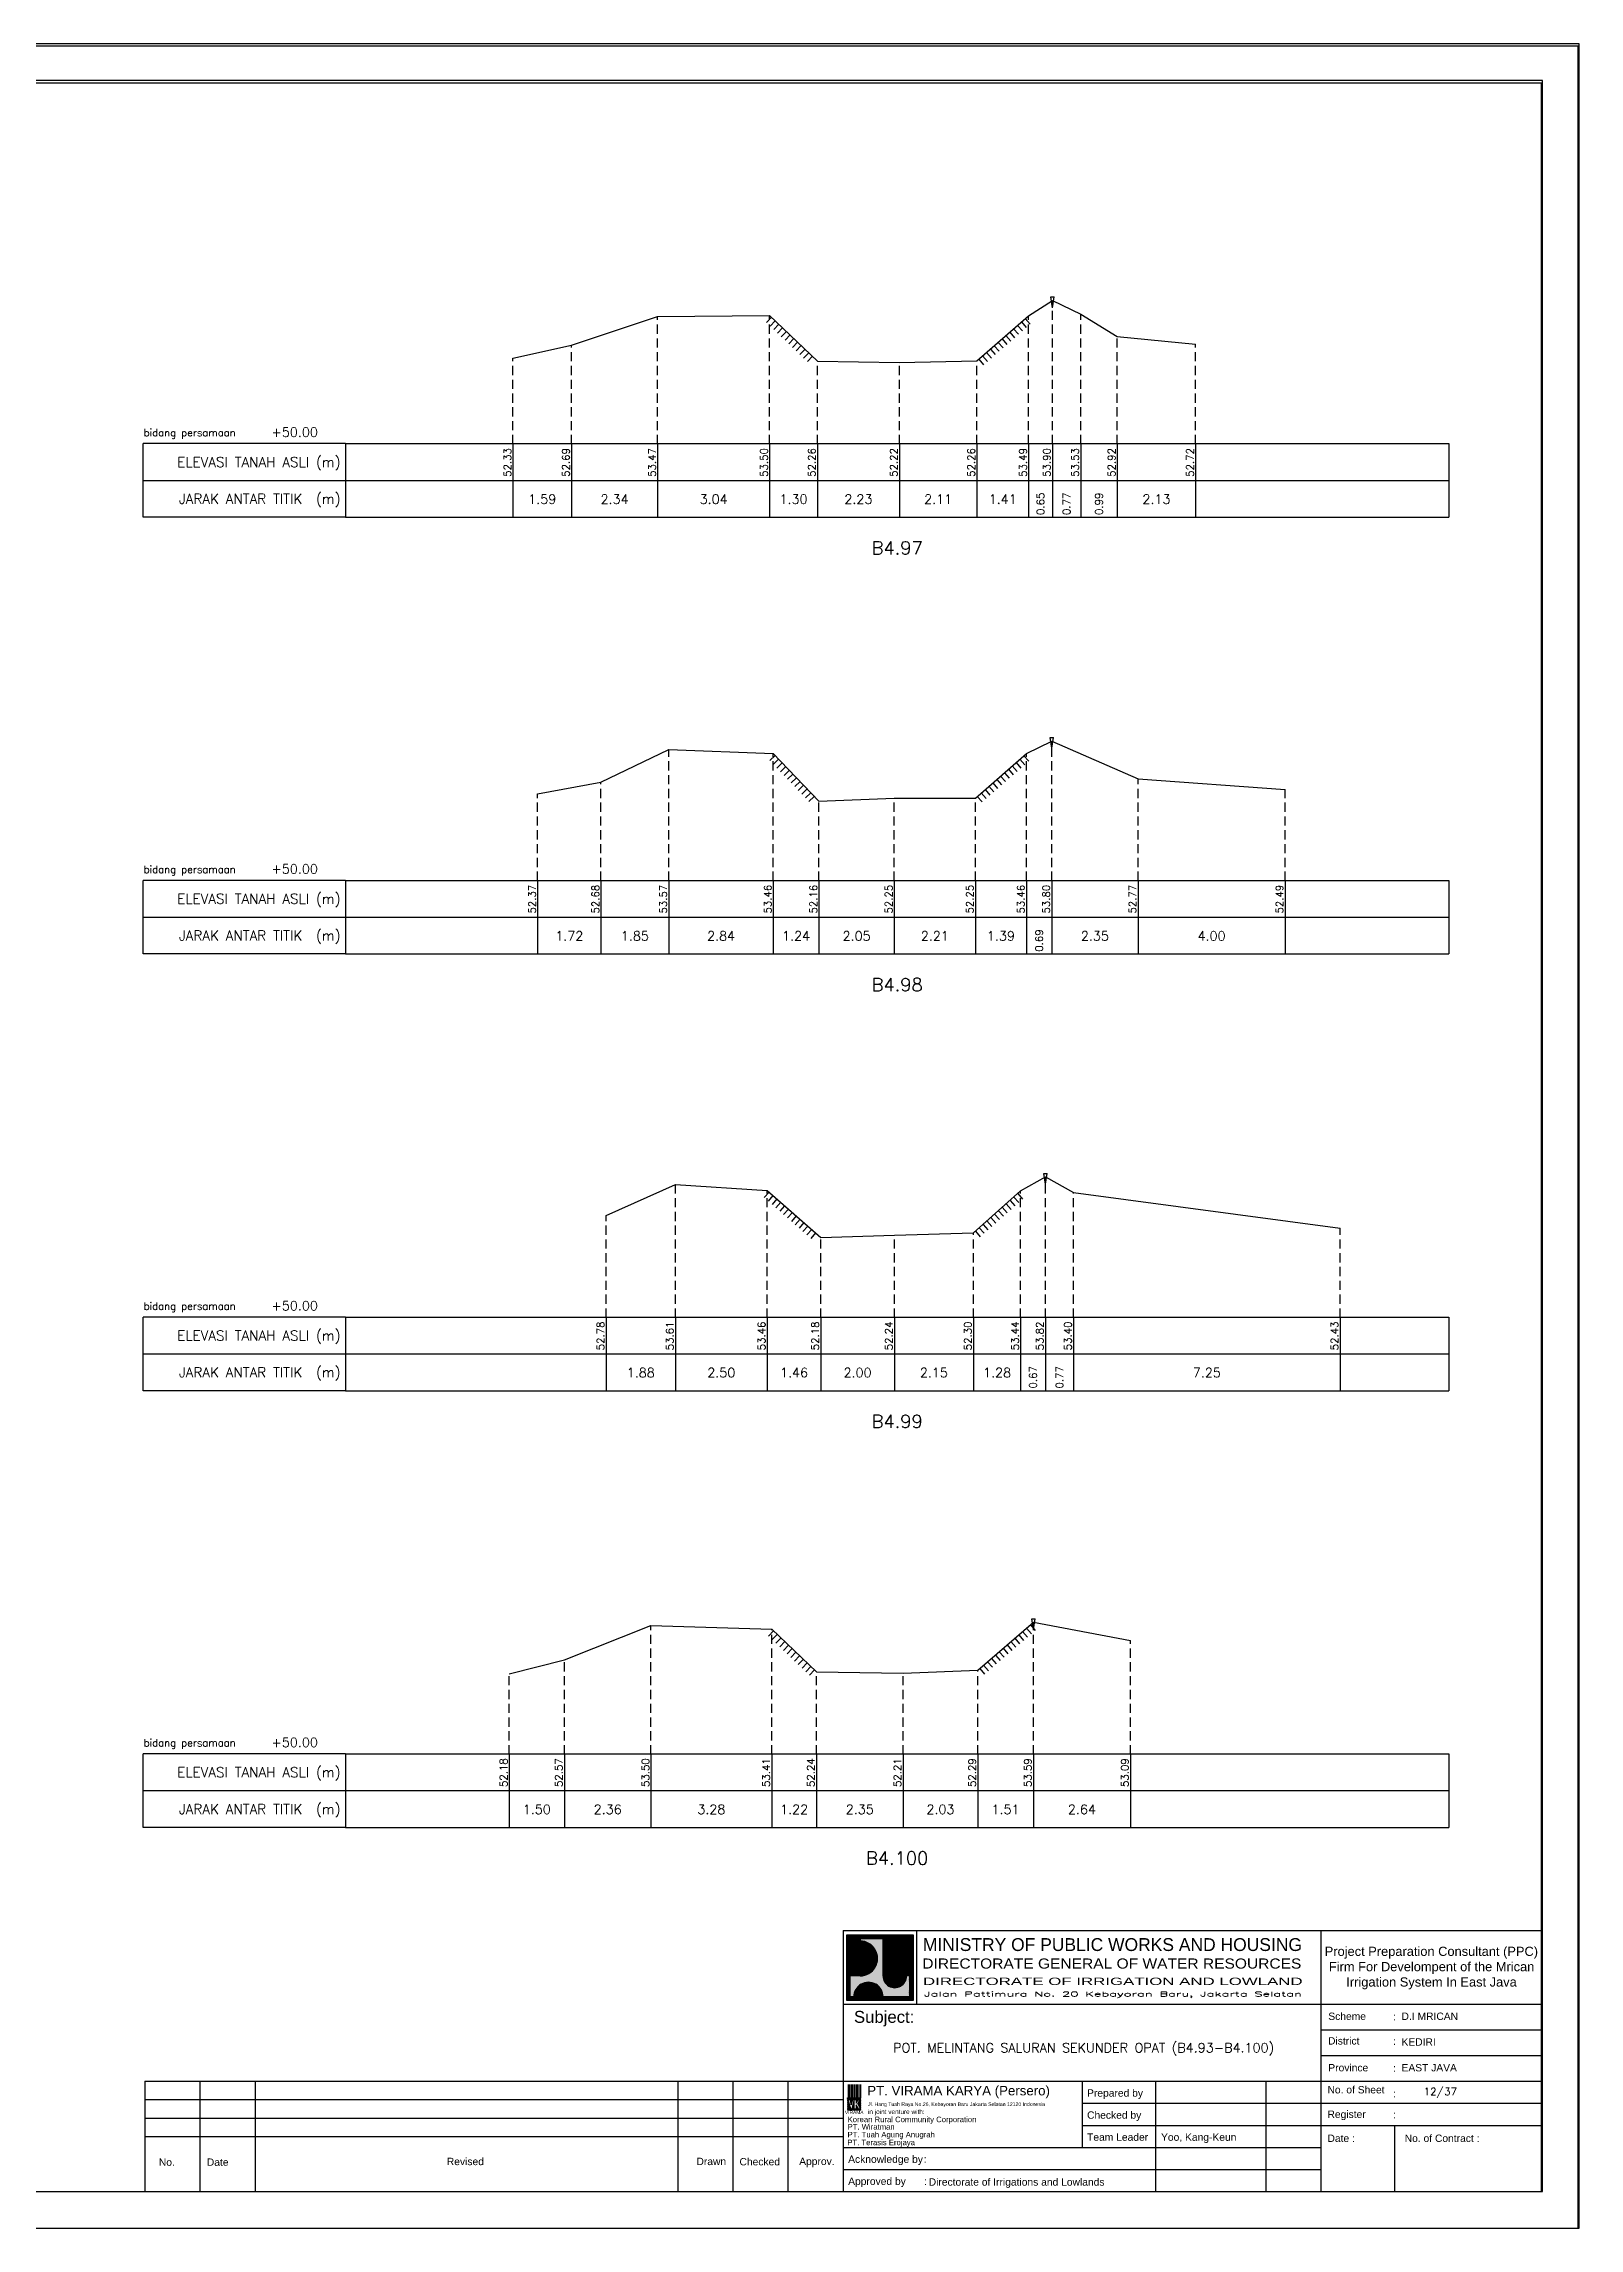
# Model space of a CAD drawing. Header units: inches. Extents: x -11 to 3175, y -842 to -783.
# Drawn here: x 983.3 to 1025.1, y -842 to -782.6 of the extents above; entities that cross this region are included whole.
import ezdxf
from ezdxf.enums import TextEntityAlignment as Align

# ---------------------------------------------------------------- set-up
doc = ezdxf.new("R2010")
doc.units = ezdxf.units.IN
doc.header["$MEASUREMENT"] = 0
doc.linetypes.add('DASHED2', pattern=[0.375, 0.25, -0.125])
doc.layers.add('KOP', color=7, linetype='Continuous')
doc.layers.add('pelengkap', color=7, linetype='Continuous')
doc.styles.add('ARIAL', font='arial.ttf')
doc.styles.add('battang01', font='arial.ttf')
doc.styles.add('L100', font='simplex.shx', dxfattribs={"height": 0.254})
doc.styles.add('L140', font='simplex.shx', dxfattribs={"height": 0.356})
doc.styles.add('L80', font='simplex.shx', dxfattribs={"height": 0.203})
doc.styles.add('ROMANS-N', font='ROMANS.SHX', dxfattribs={"width": 0.8})
doc.styles.add('SONDU', font='arial.ttf')
doc.styles.get("Standard").update_dxf_attribs({"font": 'simplex.shx'})
doc.styles.add('STYLE1', font='arial.ttf', dxfattribs={"height": 0.2})
pattern_1 = [(45, (0, 0), (-0.08838834764831843, 0.08838834764831845), [])]

# ---------------------------------------------------------------- blocks, each defined once
blk = doc.blocks.new('kop')
at = {"layer": 'KOP'}
h = blk.add_hatch(color=3, dxfattribs=at)
h.paths.add_polyline_path([(609.8653532927285, 69.7965174242664), (591.8076082223538, 69.7965174242664), (591.8076082223538, 51.90947071793616), (609.8653532927285, 51.90947071793616)])
h.paths.add_polyline_path([(592.1020534932645, 52.24844148547069), (592.1020534932645, 69.50460869670152), (609.5341911203627, 69.50460869670152), (609.5341911203627, 52.24844148547069)], flags=16)
edge = h.paths.add_edge_path(flags=0)
edge.add_line((608.873529834174, 52.90910277674104), (601.6712012034158, 52.90910277674104))
edge.add_ellipse((597.6820295724688, 52.91975268540099), major_axis=(2.820780363398898, 2.820780363398898), ratio=0.9999999999999934, start_angle=314.8470375744171, end_angle=495.1529624255826)
edge.add_line((593.6928579415221, 52.90910277674104), (592.7627147794652, 52.90910277674104))
edge.add_line((592.7627147794651, 52.90910277674104), (592.7627147794651, 58.62619728620361))
edge.add_line((592.7627147794651, 58.62619728620368), (595.428986556629, 58.62619728620368))
edge.add_ellipse((595.4289865566291, 63.36824099147847), major_axis=(-3.353131261170752, 3.353131261170752), ratio=0.9999999999999983, start_angle=134.9999999999999, end_angle=314.9999999999999)
edge.add_line((595.4289865566291, 68.11028469675327), (595.4289865566291, 68.84394741944757))
edge.add_line((595.4289865566291, 68.84394741944752), (601.6547436091821, 68.84394741944752))
edge.add_line((601.6547436091821, 68.84394741944752), (601.6547436091821, 58.59413430307072))
edge.add_ellipse((604.8563547331537, 58.62619728605213), major_axis=(2.263994459030571, 2.263994459030571), ratio=0.9999999999991376, start_angle=135.5737774266452, end_angle=315.0000000026869)
edge.add_line((608.0581264027169, 58.62619728620368), (608.873529834174, 58.62619728620368))
edge.add_line((608.873529834174, 58.62619728620368), (608.873529834174, 52.9091027767411))
h = blk.add_hatch(dxfattribs=at)
h.set_pattern_fill('ANSI31', color=21)
h.set_pattern_definition(pattern_1)
h.paths.add_polyline_path([(609.5341911203627, 69.50460869670152), (592.1020534932645, 69.50460869670152), (592.1020534932645, 52.24844148547069), (609.5341911203627, 52.24844148547069)])
edge = h.paths.add_edge_path(flags=16)
edge.add_line((608.0581264038578, 58.62619728331649), (608.873529834174, 58.62619728331649))
edge.add_line((608.873529834174, 58.62619728331649), (608.873529834174, 52.90910277674104))
edge.add_line((608.873529834174, 52.90910277674104), (601.6712012043477, 52.90910277674104))
edge.add_ellipse((597.6820295732255, 52.91975268530538), major_axis=(-2.820780363950464, 2.820780363950464), ratio=0.9999999999999999, start_angle=224.8470375717975, end_angle=405.1529624282025)
edge.add_line((593.6928579421033, 52.90910277674104), (592.7627147794651, 52.90910277674104))
edge.add_line((592.7627147794651, 52.90910277674104), (592.7627147794651, 58.62619728331649))
edge.add_line((592.7627147794651, 58.62619728331649), (595.4289865705781, 58.62619728331649))
edge.add_ellipse((595.4289865571182, 63.3682409894528), major_axis=(-3.353131262124677, 3.353131262124677), ratio=0.9999999999999912, start_angle=134.9999999999997, end_angle=314.9999999999998)
edge.add_line((595.4289865571182, 68.11028469676671), (595.4289865571182, 68.84394741944752))
edge.add_line((595.4289865571182, 68.84394741944752), (601.6547436095548, 68.84394741944752))
edge.add_line((601.6547436095548, 68.84394741944752), (601.6547436095548, 58.5941344047481))
edge.add_ellipse((604.8563547345466, 58.62619728331649), major_axis=(-2.263994459341034, 2.263994459341035), ratio=0.999999999999965, start_angle=45.57377555810933, end_angle=225.000000000001)
h = blk.add_hatch(color=3, dxfattribs=at)
edge = h.paths.add_edge_path()
edge.add_line((601.6547436091821, 68.84394741944752), (595.4289865566291, 68.84394741944752))
edge.add_line((595.4289865566291, 68.84394741944752), (595.4289865566291, 68.11028469675321))
edge.add_ellipse((595.4289865566291, 63.36824099147847), major_axis=(-3.353131261170759, 3.353131261170758), ratio=0.9999999999999979, start_angle=134.9999999999999, end_angle=314.99999999999994, ccw=False)
edge.add_line((595.4289865566291, 58.62619728620368), (592.7627147794652, 58.62619728620368))
edge.add_line((592.7627147794651, 58.62619728620368), (592.7627147794651, 52.9091027767411))
edge.add_line((592.7627147794651, 52.90910277674104), (593.692857941522, 52.90910277674104))
edge.add_ellipse((597.6820295724688, 52.91975268540099), major_axis=(-2.820780363398898, 2.820780363398898), ratio=0.9999999999999934, start_angle=-135.1529624255826, end_angle=45.15296242558293, ccw=False)
edge.add_line((601.6712012034156, 52.90910277674104), (608.8735298341738, 52.90910277674104))
edge.add_line((608.873529834174, 52.90910277674104), (608.873529834174, 58.62619728620361))
edge.add_line((608.873529834174, 58.62619728620368), (608.0581264027169, 58.62619728620368))
edge.add_ellipse((604.856354733136, 58.62619728987087), major_axis=(2.263994459042317, 2.263994459042318), ratio=0.9999999999997576, start_angle=134.426222510409, end_angle=314.999999934367, ccw=False)
edge.add_line((601.6547436091821, 58.65826027636805), (601.6547436091821, 68.8439474194476))
h = blk.add_hatch(dxfattribs=at)
h.set_pattern_fill('ANSI31', color=41)
h.set_pattern_definition(pattern_1)
h.paths.add_polyline_path([(595.5939701222399, 25.44229578518152), (591.9923714647559, 25.44229578518152), (591.9923714647559, 22.12011222587194), (595.5939701222399, 22.12011222587194)])
h.paths.add_polyline_path([(594.8290399212113, 23.80107538915849), (595.486404190889, 22.50553331270966), (594.9518442189607, 22.50553331270966), (594.3704352444638, 23.59173922572727), (594.3704352444638, 22.50553331270966), (593.8526512319377, 22.50553331270966), (593.8526512319377, 24.7253559070662), (593.2416323709347, 22.50553331270966), (592.8436656118323, 22.50553331270966), (592.1206616099082, 25.0450254569166), (592.6728596590955, 25.0450254569166), (593.0257276515837, 23.53939475651638), (593.4088768836065, 25.0450254569166), (594.3704352444638, 25.0450254569166), (594.3704352444638, 23.99209855350495), (594.8904903176194, 25.0450254569166), (595.4627761213299, 25.0450254569166)], flags=16)
at = {"color": 2}
blk.add_lwpolyline([(-49.29008735655361, -9.987386569675465), (790.6905617838997, -9.987386569675465), (790.6905617838997, 583.2926438577114), (-49.29008735655361, 583.2926438577114)], close=True, dxfattribs=at)
at = {"color": 6}
blk.add_lwpolyline([(0.6493091440684111, 0.0004927304488262507), (780.7026824837753, 0.0004927304488262507), (780.7026824837753, 573.3047645575871), (0.6493091440684111, 573.3047645575871)], close=True, dxfattribs=at)
at = {"layer": 'KOP', "color": 5}
for p, q in [((590.8030303217506, 70.96299432783698), (590.8030303217506, 29.98464833497903)), ((590.8030303217506, 70.96299432783698), (780.7026824837753, 70.96299432783698)), ((400.9033781597261, 29.98464833497903), (400.9033781597261, 0.0004927304488262507)), ((400.9033781597261, 29.98464833497903), (590.8030303217506, 29.98464833497903)), ((590.8030303217506, 29.98464833497903), (590.8030303217506, 0.0004927304488262507))]:
    blk.add_line(p, q, dxfattribs=at)
at = {"layer": 'KOP', "color": 3}
for p, q in [((591.8076082223538, 69.7965174242664), (609.8653532927285, 69.7965174242664)), ((591.8076082223538, 51.90947071793616), (591.8076082223538, 69.7965174242664)), ((592.1020534932645, 69.50460869670152), (609.5341911203627, 69.50460869670152)), ((592.1020534932645, 52.24844148547069), (592.1020534932645, 69.50460869670152)), ((595.4289865571182, 68.84394741502373), (595.4289865571182, 68.1102846954029)), ((595.4289865566291, 68.84394741944752), (601.6547436091821, 68.84394741944752)), ((601.6547436095548, 58.59413430414176), (601.6547436095548, 68.84394741502373)), ((609.5341911203627, 69.50460869670152), (609.5341911203627, 52.24844148547069)), ((609.8653532927285, 69.7965174242664), (609.8653532927285, 51.90947071793616)), ((592.7627147794651, 52.90910277674104), (592.7627147794651, 58.62619728620368)), ((595.4289865571182, 58.62619728331649), (592.7627147799426, 58.62619728331649)), ((608.8735298352565, 58.62619728331649), (608.0581264038578, 58.62619728331649)), ((608.873529834174, 58.62619728620368), (608.873529834174, 52.90910277674104)), ((609.8653532927285, 51.90947071793616), (591.8076082223538, 51.90947071793616)), ((609.5341911203627, 52.24844148547069), (592.1020534932645, 52.24844148547069)), ((593.6928579415221, 52.90910277674104), (592.7627147794651, 52.90910277674104)), ((608.873529834174, 52.90910277674104), (601.6712012034156, 52.90910277674104)), ((720.7343712747147, 43.97725428375983), (780.7026824837753, 43.97725428375983)), ((720.7343712747147, 36.98095130936949), (780.7026824837753, 36.98095130936949)), ((415.895455961991, 29.98464833497903), (415.895455961991, 0.0004927304488262507)), ((430.8875337642562, 29.98464833497903), (430.8875337642562, 0.0004927304488262507)), ((545.8267969149554, 29.98464833497903), (545.8267969149554, 0.0004927304488262507)), ((560.8188747172203, 29.98464833497903), (560.8188747172203, 0.0004927304488262507)), ((575.8109525194855, 29.98464833497903), (575.8109525194855, 0.0004927304488262507)), ((655.7687007982327, 29.98464833497903), (655.7687007982327, 11.99415497226093)), ((675.7581378679197, 29.98464833497903), (675.7581378679197, 0.0004927304488262507)), ((705.7422934724498, 29.98464833497903), (705.7422934724498, 0.0004927304488262507)), ((400.9033781597261, 24.98728906755738), (590.8030303217506, 24.98728906755738)), ((655.7687007982327, 23.98781721407303), (720.7343712747147, 23.98781721407303)), ((720.7343712747147, 23.98781721407303), (780.7026824837753, 23.98781721407303)), ((400.9033781597261, 19.98992980013563), (590.8030303217506, 19.98992980013563)), ((655.7687007982327, 17.99098609316704), (720.7343712747147, 17.99098609316704)), ((720.7343712747147, 17.99098609316704), (780.7026824837753, 17.99098609316704)), ((740.7238083444017, 17.99098609316704), (740.7238083444017, 0.0004927304488262507)), ((400.9033781597261, 14.99257053271398), (590.8030303217506, 14.99257053271398)), ((590.8030303217506, 5.997323851354935), (720.7343712747147, 5.997323851354935))]:
    blk.add_line(p, q, dxfattribs=at)
at = {"layer": 'KOP', "color": 4}
for p, q in [((610.7924673914374, 70.96299432783698), (610.7924673914374, 50.97355725815018)), ((720.7343712747147, 70.96299432783698), (720.7343712747147, 0.0004927304488262507)), ((590.8030303217506, 50.97355725815018), (720.7343712747147, 50.97355725815018)), ((720.7343712747147, 50.97355725815018), (780.7026824837753, 50.97355725815018)), ((590.8030303217506, 29.98464833497903), (720.7343712747147, 29.98464833497903)), ((720.7343712747147, 29.98464833497903), (780.7026824837753, 29.98464833497903)), ((590.8030303217506, 11.99415497226093), (720.7343712747147, 11.99415497226093))]:
    blk.add_line(p, q, dxfattribs=at)
at = {"layer": 'KOP', "color": 41}
blk.add_line((595.5939701222399, 22.12011222587194), (591.9923714647559, 22.12011222587194), dxfattribs=at)
for points in [[(591.9923714647559, 25.44229578518152), (595.5939701222399, 25.44229578518152)], [(592.1206616099082, 25.0450254569166), (592.6728596590955, 25.0450254569166)], [(592.1206616099082, 25.0450254569166), (592.8436656118323, 22.50553331270964)], [(592.2042302093139, 25.44229578518152), (592.4160889538717, 25.44229578518152)], [(592.6279476984296, 25.44229578518152), (592.8398064429874, 25.44229578518152)], [(592.6728596590955, 25.04502545691657), (593.0257276515837, 23.53939475651638), (593.4088768836065, 25.04502545691663)], [(593.0516651875452, 25.44229578518152), (593.2635239321031, 25.44229578518152)], [(593.2416323709347, 22.50553331270964), (593.8526512319377, 24.7253559070662)], [(593.4088768836065, 25.0450254569166), (594.3704352444638, 25.0450254569166)], [(593.475382676661, 25.44229578518152), (593.6872414212188, 25.44229578518152)], [(593.8526512319377, 22.50553331270966), (593.8526512319377, 24.7253559070662)], [(593.8991001657766, 25.44229578518152), (594.1109589103345, 25.44229578518152)], [(594.3228176548924, 25.44229578518152), (594.5346763994503, 25.44229578518152)], [(594.3704352444638, 25.0450254569166), (594.3704352444638, 23.99209855350495)], [(594.3704352444638, 23.99209855350495), (594.8904903176194, 25.04502545691664)], [(594.7465351440081, 25.44229578518152), (594.958393888566, 25.44229578518152)], [(594.8290399212113, 23.80107538915849), (595.4627761213299, 25.04502545691658)], [(594.8290399212113, 23.80107538915849), (595.486404190889, 22.50553331270966)], [(594.8904903176194, 25.0450254569166), (595.4627761213299, 25.0450254569166)], [(595.1702526331238, 25.44229578518152), (595.3821113776818, 25.44229578518152)], [(592.8436656118323, 22.50553331270966), (593.2416323709347, 22.50553331270966)], [(593.8526512319377, 22.50553331270966), (594.3704352444638, 22.50553331270966)], [(594.9518442189607, 22.50553331270961), (594.3704352444638, 23.59173922572727)], [(594.3704352444638, 23.59173922572727), (594.3704352444638, 22.50553331270966)], [(594.9518442189607, 22.50553331270966), (595.486404190889, 22.50553331270966)]]:
    blk.add_lwpolyline(points, dxfattribs=at)
at = {"layer": 'KOP', "color": 42}
for points in [[(592.1962927759001, 29.11418325926331), (592.1962927759001, 25.44229578518152)], [(592.5354066955362, 29.11418325926331), (592.5354066955362, 25.44229578518152)], [(592.9591241846518, 29.11418325926331), (592.9591241846518, 25.44229578518152)], [(593.3828416737675, 29.11418325926331), (593.3828416737675, 25.44229578518152)], [(593.8065591628832, 29.11418325926331), (593.8065591628832, 25.44229578518152)], [(594.2302766519989, 29.11418325926331), (594.2302766519989, 25.44229578518152)], [(594.6539941411147, 29.11418325926331), (594.6539941411147, 25.44229578518152)], [(595.0777116302304, 29.11418325926331), (595.0777116302304, 25.44229578518152)], [(595.5014291193462, 29.11418325926331), (595.5014291193462, 25.44229578518152)]]:
    blk.add_lwpolyline(points, dxfattribs=at)
at = {"layer": 'KOP', "color": 3}
for centre, major_axis, ratio, start_param, end_param in [((595.4289865571182, 63.3682409894528), (-3.353131262124677, 3.353131262124677), 0.9999999999999912, 2.35619449019234, 5.497787143782134), ((597.6820295732255, 52.91975268530538), (-2.820780363950464, 2.820780363950464), 0.9999999999999998, 3.924321118983262, 7.071253168581014), ((604.8563547345466, 58.62619728331649), (-2.263994459341034, 2.263994459341035), 0.9999999999999651, 0.7853981633974656, 3.926990816987259)]:
    blk.add_ellipse(centre, major_axis=major_axis, ratio=ratio, start_param=start_param, end_param=end_param, dxfattribs=at)
at = {"layer": 'KOP', "color": 5, "style": 'SONDU'}
for s, height, width, p, p2 in [('MINISTRY OF PUBLIC WORKS AND HOUSING', 3.49815148719519, 0.9710490151369037, (612.4932982688147, 65.39724920043633), (715.583635835389, 65.39724920043633)), ('DIRECTORATE GENERAL OF WATER RESOURCES', 2.748547597081934, 1.100714376561997, (612.3259886324004, 60.61804978528377), (715.4154333181652, 60.61804978528377)), ('DIRECTORATE OF IRRIGATION AND LOWLAND', 1.99894370696868, 1.63875262601232, (612.5247331509995, 56.15346481889102), (715.7518429621628, 56.15346481889102))]:
    blk.add_text(s, height=height, dxfattribs=dict(at, width=width)).set_placement(p, p2, align=Align.FIT)
at = {"layer": 'KOP', "color": 3, "style": 'ROMANS-N', "width": 1.832260783358812}
blk.add_text('Jalan Pattimura No. 20 Kebayoran Baru, Jakarta Selatan', height=1.249339816855425, dxfattribs=at).set_placement((612.7914110984061, 53.0739527913797), (715.583635835389, 53.0739527913797), align=Align.FIT)
at = {"layer": 'KOP', "color": 5, "style": 'ARIAL'}
blk.add_text('Subject:', height=3.252150442789123, dxfattribs=at).set_placement((593.7538629287924, 45.86653647040268))
at = {"layer": 'KOP', "color": 3}
for s, height, style, p in [('Scheme', 1.99894370696868, 'battang01', (722.7467307064071, 46.65722556886666)), (':', 1.99894370696868, 'battang01', (740.368327375754, 46.56012324452533)), ('D.I MRICAN', 1.99894370696868, 'battang01', (742.6585068305885, 46.65722556886666)), ('District', 1.99894370696868, 'battang01', (722.6754973804648, 39.96707763894264)), ('KEDIRI', 1.99894370696868, 'battang01', (742.6585068305885, 39.66092259447632)), (':', 1.99894370696868, 'battang01', (740.382074427338, 39.86997531646293)), ('Province', 1.99894370696868, 'battang01', (722.7467307064071, 32.66461962008597)), (':', 1.99894370696868, 'battang01', (740.368327375754, 32.56751729574452)), ('EAST JAVA', 1.99894370696868, 'battang01', (742.6585068305885, 32.66461962008597)), ('Prepared by', 1.99894370696868, 'battang01', (657.1430811109453, 25.78808395849862)), ('No. of Sheet ', 1.99894370696868, 'battang01', (722.520620818671, 26.67669459981798)), (':', 1.99894370696868, 'battang01', (740.3764858407951, 25.61838168175072)), ('in joint venture with:', 1.249339816855425, 'SONDU', (597.5578460284455, 21.07202452231022)), ('Checked by', 1.99894370696868, 'battang01', (657.1430811109453, 19.79125283759251)), ('Register', 1.99894370696868, 'battang01', (722.520620818671, 20.01807698302375)), (':', 1.99894370696868, 'battang01', (740.3598310849088, 19.92097465868241)), ('Team Leader', 1.99894370696868, 'battang01', (657.1430811109453, 13.79442171668651)), ('Yoo, Kang-Keun', 1.99894370696868, 'battang01', (677.261691985017, 13.79442171668651)), ('Date :', 1.99894370696868, 'battang01', (722.520620818671, 13.48542904786333)), ('No. of Contract :', 1.99894370696868, 'battang01', (743.5203251274443, 13.48542904786333)), ('No.', 2, 'STYLE1', (404.7326663119579, 6.989602865739329)), ('Date', 2, 'STYLE1', (417.7761580577991, 6.989602865739329)), ('Revised', 2, 'STYLE1', (483.0371936477145, 7.169341252978228)), ('Drawn', 2, 'STYLE1', (550.9231662973559, 7.182965166626985)), ('Checked', 2, 'STYLE1', (562.6224972631348, 7.108401592637279)), ('Approv.', 2, 'STYLE1', (578.86250988613, 7.205550314016108)), ('Acknowledge by', 1.99894370696868, 'battang01', (592.1774106344633, 7.797590595780406)), (':', 1.99894370696868, 'battang01', (612.7647815001492, 7.813086169812294)), ('Approved by', 1.99894370696868, 'battang01', (592.1774106344633, 1.800759474874411)), (':', 1.99894370696868, 'battang01', (612.8062382028575, 1.771932832116903)), ('Directorate of Irrigations and Lowlands', 1.99894370696868, 'battang01', (614.0846811434608, 1.594699671224788))]:
    blk.add_text(s, height=height, dxfattribs=dict(at, style=style)).set_placement(p)
at = {"layer": 'KOP', "color": 6, "style": 'SONDU'}
blk.add_text('PT. VIRAMA KARYA (Persero)', height=2.580944750812598, dxfattribs=at).set_placement((597.3630730504415, 26.14584984606049))
at = {"layer": 'KOP', "color": 42, "style": 'SONDU'}
blk.add_text('VIRAMA', height=0.9417941134961573, dxfattribs=at).set_placement((591.2959839900191, 21.03873930941651))
at = {"layer": 'KOP', "color": 4, "style": 'SONDU'}
for s, p in [('Korean Rural Community Corporation', (592.0172325651579, 18.85809622764893)), ('PT. Wiratman', (592.0172325651579, 16.86431729777243)), ('PT. Terasis Erojaya', (591.9444979581187, 12.58833032325808)), ('PT. Tuah Agung Anugrah', (591.9984246368545, 14.73155498450907))]:
    blk.add_text(s, height=1.49920778022651, dxfattribs=at).set_placement(p)
at = {"layer": 'KOP', "color": 3, "insert": (719.8583502723425, 60.76950394133539), "char_height": 2.49867963371085, "width": 61.43936713392102, "attachment_point": 4, "style": 'SONDU'}
blk.add_mtext('\\pi1.9124;Project Preparation Consultant (PPC)\\P\\pi3.0493;Firm For Develompent of the Mrican \\P\\pi7.7731;Irrigation System In East Java', dxfattribs=at)
at = {"layer": 'KOP', "color": 2, "insert": (597.5716775050441, 24.25098294227902), "char_height": 0.9994718534843399, "width": 48.71807324837515, "attachment_point": 1, "style": 'SONDU'}
blk.add_mtext('Jl. Hang Tuah Raya No.26, Kebayoran Baru Jakarta Selatan 12120 Indonesia', dxfattribs=at)
blk = doc.blocks.new('c100')
at = {"color": 2}
blk.add_lwpolyline([(-5, -1), (79.10000000000002, -1), (79.10000000000002, 58.4), (-5, 58.4)], close=True, dxfattribs=at)
at = {"color": 6}
blk.add_lwpolyline([(0, 0), (78.10000000000002, 0), (78.10000000000002, 57.4), (3.516176065587739e-15, 57.4)], close=True, dxfattribs=at)
blk = doc.blocks.new('das2')
at = {"color": 5, "linetype": 'Continuous'}
for q in [(0, 1), (17.75, 0.9999999999999973)]:
    blk.add_line((2.75, 1), q, dxfattribs=at)
at = {"color": 3, "linetype": 'Continuous'}
for p, q in [((2.75, 1), (2.75, 0)), ((17.75, 0.9999999999999973), (17.75, -2.664535259100376e-15)), ((0, 0.5000000000000004), (17.75, 0.4999999999999973)), ((2.75, 0), (0, 0)), ((2.75, 0), (17.75, -2.664535259100376e-15))]:
    blk.add_line(p, q, dxfattribs=at)
blk.add_lwpolyline([(0, 0), (0, 1)], dxfattribs=at)
blk.add_text('bidang persamaan', height=0.1, dxfattribs=at).set_placement((0.005000000000000004, 1.100000000000001))
at = {"color": 5, "linetype": 'Continuous'}
for s, p in [('ELEVASI TANAH ASLI (m)', (2.683279515513197, 0.6825000000000001)), ('JARAK ANTAR TITIK  (m)', (2.683279515513197, 0.1825000000000001))]:
    blk.add_text(s, height=0.135, dxfattribs=at).set_placement(p, align=Align.RIGHT)
blk = doc.blocks.new('gbrpatok')
at = {"color": 2, "linetype": 'Continuous'}
for p, q in [((-0.0004517254713327645, 0.0009574234873781506), (0.0004517254713327645, 0.0009574234873781506)), ((0, -0.001962284437723838), (-0.0004517254713327645, 0.0009574234873781506)), ((0, -0.001962284437723838), (0.0004517254713327645, 0.0009574234873781506))]:
    blk.add_line(p, q, dxfattribs=at)

msp = doc.modelspace()

# ---------------------------------------------------------------- linework, layer by layer
at = {"color": 2, "linetype": 'Continuous', "lineweight": -3}
for p, q in [((997.6946569796571, -790.7993526842896), (1000.036946649657, -790.0133526842897)), ((1000.036946649657, -790.0133526842897), (1003.080914375657, -789.9883526842896)), ((1003.080914375657, -789.9883526842896), (1004.382211381657, -791.2283526842896)), ((1008.717008111657, -791.2273526842896), (1010.124584646657, -789.9953526842896)), ((1010.124584646657, -789.9953526842896), (1010.772576159657, -789.5823526842896)), ((1010.772576159657, -789.5823526842896), (1011.543199932657, -789.9533526842896)), ((1011.543199932657, -789.9533526842896), (1012.533726351657, -790.5643526842896)), ((1012.533726351657, -790.5643526842896), (1014.665737984657, -790.7713526842896)), ((996.103221539657, -791.1543526842896), (997.6946569796571, -790.7993526842896)), ((1004.382211381657, -791.2283526842896), (1006.609249965657, -791.2703526842896)), ((1006.609249965657, -791.2703526842896), (1008.717008111657, -791.2273526842896)), ((998.4955101442927, -802.6793421029946), (1000.341180064293, -801.7913421029946)), ((1000.341180064293, -801.7913421029946), (1003.182016735293, -801.9033421029947)), ((1008.676457163293, -803.1113421029946), (1010.067375718293, -801.8983421029947)), ((1010.067375718293, -801.8983421029947), (1010.754722064293, -801.5613421029947)), ((1010.754722064293, -801.5613421029947), (1013.100980575293, -802.5913421029946)), ((1003.182016735293, -801.9033421029947), (1004.422762336293, -803.2003421029947)), ((996.7739711542927, -802.9943421029947), (998.4955101442927, -802.6793421029946)), ((1013.100980575293, -802.5913421029946), (1017.098501537293, -802.8753421029946)), ((1004.422762336293, -803.2003421029947), (1006.471298200293, -803.1103421029947)), ((1006.471298200293, -803.1103421029947), (1008.676457163293, -803.1113421029946)), ((998.6348763623644, -814.4582389340163), (1000.518970422364, -813.6222389340163)), ((1000.518970422364, -813.6222389340163), (1003.015484323364, -813.7792389340163)), ((1003.015484323364, -813.7792389340163), (1004.473937021364, -815.0572389340164)), ((1009.908063732364, -813.7952389340163), (1010.580642352364, -813.4142389340163)), ((1010.580642352364, -813.4142389340163), (1011.345652809364, -813.8352389340164)), ((1008.625282539364, -814.9362389340164), (1009.908063732364, -813.7952389340163)), ((1011.345652809364, -813.8352389340164), (1018.596292669364, -814.8082389340163)), ((1006.473539602364, -814.9982389340164), (1008.625282539364, -814.9362389340164)), ((1004.473937021364, -815.0572389340164), (1006.473539602364, -814.9982389340164)), ((997.5001426681767, -826.5390455244436), (999.8556342881768, -825.6100455244436)), ((999.8556342881768, -825.6100455244436), (1003.139524176177, -825.7050455244437)), ((1008.742693875177, -826.8240455244436), (1010.254297328177, -825.5210455244436)), ((1010.254297328177, -825.5210455244436), (1012.894689155177, -826.0190455244436)), ((1003.139524176177, -825.7050455244437), (1004.356525800177, -826.8690455244437)), ((996.0002097381767, -826.9270455244437), (997.5001426681767, -826.5390455244436)), ((1006.709303957177, -826.9050455244436), (1008.742693875177, -826.8240455244436)), ((1004.356525800177, -826.8690455244437), (1006.709303957177, -826.9050455244436))]:
    msp.add_line(p, q, dxfattribs=at)
at = {"color": 1, "linetype": 'DASHED2', "lineweight": -3}
for p, q in [((1000.036946649657, -793.4863526842896), (1000.036946649657, -790.0133526842897)), ((1003.080914375657, -793.4863526842896), (1003.080914375657, -789.9883526842896)), ((1010.124584646657, -793.4863526842896), (1010.124584646657, -789.9953526842896)), ((1010.772576159657, -793.4863526842896), (1010.772576159657, -789.5823526842896)), ((1011.543199932657, -793.4863526842896), (1011.543199932657, -789.9533526842896)), ((1012.533726351657, -793.4863526842896), (1012.533726351657, -790.5643526842896)), ((996.103221539657, -793.4863526842896), (996.103221539657, -791.1543526842896)), ((997.6946569796571, -793.4863526842896), (997.6946569796571, -790.7993526842896)), ((1014.665737984657, -793.4863526842896), (1014.665737984657, -790.7713526842896)), ((1004.382211381657, -793.4863526842896), (1004.382211381657, -791.2283526842896)), ((1006.609249965657, -793.4863526842896), (1006.609249965657, -791.2703526842896)), ((1008.717008111657, -793.4863526842896), (1008.717008111657, -791.2273526842896)), ((1000.341180064293, -805.3613421029946), (1000.341180064293, -801.7913421029946)), ((1010.067375718293, -805.3613421029946), (1010.067375718293, -801.8983421029947)), ((1010.754722064293, -805.3613421029946), (1010.754722064293, -801.5613421029947)), ((1003.182016735293, -805.3613421029946), (1003.182016735293, -801.9033421029947)), ((996.7739711542927, -805.3613421029946), (996.7739711542927, -802.9943421029947)), ((998.4955101442927, -805.3613421029946), (998.4955101442927, -802.6793421029946)), ((1013.100980575293, -805.3613421029946), (1013.100980575293, -802.5913421029946)), ((1017.098501537293, -805.3613421029946), (1017.098501537293, -802.8753421029946)), ((1004.422762336293, -805.3613421029946), (1004.422762336293, -803.2003421029947)), ((1006.471298200293, -805.3613421029946), (1006.471298200293, -803.1103421029947)), ((1008.676457163293, -805.3613421029946), (1008.676457163293, -803.1113421029946)), ((1000.518970422364, -817.2362389340163), (1000.518970422364, -813.6222389340163)), ((1003.015484323364, -817.2362389340163), (1003.015484323364, -813.7792389340163)), ((1010.580642352364, -817.2362389340163), (1010.580642352364, -813.4142389340163)), ((1009.908063732364, -817.2362389340163), (1009.908063732364, -813.7952389340163)), ((1011.345652809364, -817.2362389340163), (1011.345652809364, -813.8352389340164)), ((998.6348763623644, -817.2362389340163), (998.6348763623644, -814.4582389340163)), ((1008.625282539364, -817.2362389340163), (1008.625282539364, -814.9362389340164)), ((1018.596292669364, -817.2362389340163), (1018.596292669364, -814.8082389340163)), ((1004.473937021364, -817.2362389340163), (1004.473937021364, -815.0572389340164)), ((1006.473539602364, -817.2362389340163), (1006.473539602364, -814.9982389340164)), ((999.8556342881768, -829.1110455244436), (999.8556342881768, -825.6100455244436)), ((1010.254297328177, -829.1110455244436), (1010.254297328177, -825.5210455244436)), ((1003.139524176177, -829.1110455244436), (1003.139524176177, -825.7050455244437)), ((1012.894689155177, -829.1110455244436), (1012.894689155177, -826.0190455244436)), ((997.5001426681767, -829.1110455244436), (997.5001426681767, -826.5390455244436)), ((1008.742693875177, -829.1110455244436), (1008.742693875177, -826.8240455244436)), ((996.0002097381767, -829.1110455244436), (996.0002097381767, -826.9270455244437)), ((1004.356525800177, -829.1110455244436), (1004.356525800177, -826.8690455244437)), ((1006.709303957177, -829.1110455244436), (1006.709303957177, -826.9050455244436))]:
    msp.add_line(p, q, dxfattribs=at)
at = {"color": 1, "linetype": 'Continuous', "lineweight": -3}
for p, q in [((996.103221539657, -793.4863526842896), (996.103221539657, -795.4863526842896)), ((997.6946569796571, -793.4863526842896), (997.6946569796571, -795.4863526842896)), ((1000.036946649657, -793.4863526842896), (1000.036946649657, -795.4863526842896)), ((1003.080914375657, -793.4863526842896), (1003.080914375657, -795.4863526842896)), ((1004.382211381657, -793.4863526842896), (1004.382211381657, -795.4863526842896)), ((1006.609249965657, -793.4863526842896), (1006.609249965657, -795.4863526842896)), ((1008.717008111657, -793.4863526842896), (1008.717008111657, -795.4863526842896)), ((1010.124584646657, -793.4863526842896), (1010.124584646657, -795.4863526842896)), ((1010.772576159657, -793.4863526842896), (1010.772576159657, -795.4863526842896)), ((1011.543199932657, -793.4863526842896), (1011.543199932657, -795.4863526842896)), ((1012.533726351657, -793.4863526842896), (1012.533726351657, -795.4863526842896)), ((1014.665737984657, -793.4863526842896), (1014.665737984657, -795.4863526842896)), ((996.7739711542927, -805.3613421029946), (996.7739711542927, -807.3613421029946)), ((998.4955101442927, -805.3613421029946), (998.4955101442927, -807.3613421029946)), ((1000.341180064293, -805.3613421029946), (1000.341180064293, -807.3613421029946)), ((1003.182016735293, -805.3613421029946), (1003.182016735293, -807.3613421029946)), ((1004.422762336293, -805.3613421029946), (1004.422762336293, -807.3613421029946)), ((1006.471298200293, -805.3613421029946), (1006.471298200293, -807.3613421029946)), ((1008.676457163293, -805.3613421029946), (1008.676457163293, -807.3613421029946)), ((1010.067375718293, -805.3613421029946), (1010.067375718293, -807.3613421029946)), ((1010.754722064293, -805.3613421029946), (1010.754722064293, -807.3613421029946)), ((1013.100980575293, -805.3613421029946), (1013.100980575293, -807.3613421029946)), ((1017.098501537293, -805.3613421029946), (1017.098501537293, -807.3613421029946)), ((998.6348763623644, -817.2362389340163), (998.6348763623644, -819.2362389340163)), ((1000.518970422364, -817.2362389340163), (1000.518970422364, -819.2362389340163)), ((1003.015484323364, -817.2362389340163), (1003.015484323364, -819.2362389340163)), ((1004.473937021364, -817.2362389340163), (1004.473937021364, -819.2362389340163)), ((1006.473539602364, -817.2362389340163), (1006.473539602364, -819.2362389340163)), ((1008.625282539364, -817.2362389340163), (1008.625282539364, -819.2362389340163)), ((1009.908063732364, -817.2362389340163), (1009.908063732364, -819.2362389340163)), ((1010.580642352364, -817.2362389340163), (1010.580642352364, -819.2362389340163)), ((1011.345652809364, -817.2362389340163), (1011.345652809364, -819.2362389340163)), ((1018.596292669364, -817.2362389340163), (1018.596292669364, -819.2362389340163)), ((996.0002097381767, -829.1110455244436), (996.0002097381767, -831.1110455244436)), ((997.5001426681767, -829.1110455244436), (997.5001426681767, -831.1110455244436)), ((999.8556342881768, -829.1110455244436), (999.8556342881768, -831.1110455244436)), ((1003.139524176177, -829.1110455244436), (1003.139524176177, -831.1110455244436)), ((1004.356525800177, -829.1110455244436), (1004.356525800177, -831.1110455244436)), ((1006.709303957177, -829.1110455244436), (1006.709303957177, -831.1110455244436)), ((1008.742693875177, -829.1110455244436), (1008.742693875177, -831.1110455244436)), ((1010.254297328177, -829.1110455244436), (1010.254297328177, -831.1110455244436)), ((1012.894689155177, -829.1110455244436), (1012.894689155177, -831.1110455244436))]:
    msp.add_line(p, q, dxfattribs=at)
at = {"layer": 'pelengkap', "color": 1, "linetype": 'Continuous', "lineweight": -3}
for p, q in [((1003.131591007908, -790.0366422167341), (1002.993620915209, -790.1814325945938)), ((1003.23294427241, -790.1332212816232), (1003.094974179711, -790.2780116594829)), ((1003.334297536912, -790.2298003465122), (1003.196327444213, -790.374590724372)), ((1003.435650801413, -790.3263794114013), (1003.297680708715, -790.471169789261)), ((1003.537004065915, -790.4229584762903), (1003.399033973217, -790.5677488541501)), ((1003.638357330417, -790.5195375411794), (1003.500387237718, -790.6643279190391)), ((1009.507110558932, -790.5358050555535), (1009.638833916786, -790.6863007597964)), ((1009.612457551902, -790.4435987050554), (1009.744180909756, -790.5940944092982)), ((1009.717804544872, -790.3513923545572), (1009.849527902726, -790.5018880588001)), ((1009.823151537842, -790.2591860040591), (1009.954874895696, -790.409681708302)), ((1009.928498530812, -790.1669796535609), (1010.060221888666, -790.3174753578038)), ((1010.033845523782, -790.0747733030628), (1010.165568881636, -790.2252690073057)), ((1003.739710594919, -790.6161166060684), (1003.60174050222, -790.7609069839282)), ((1003.84106385942, -790.7126956709575), (1003.703093766722, -790.8574860488172)), ((1003.942417123922, -790.8092747358465), (1003.804447031224, -790.9540651137063)), ((1004.043770388424, -790.9058538007356), (1003.905800295725, -791.0506441785953)), ((1004.145123652926, -791.0024328656247), (1004.007153560227, -791.1472232434844)), ((1004.246476917427, -791.0990119305137), (1004.108506824729, -791.2438023083735)), ((1008.769681608142, -791.1812495090405), (1008.901404965996, -791.3317452132834)), ((1008.875028601112, -791.0890431585424), (1009.006751958966, -791.2395388627853)), ((1008.980375594082, -790.9968368080442), (1009.112098951936, -791.1473325122871)), ((1009.085722587052, -790.9046304575461), (1009.217445944906, -791.055126161789)), ((1009.191069580022, -790.812424107048), (1009.322792937876, -790.9629198112908)), ((1009.296416572992, -790.7202177565498), (1009.428139930846, -790.8707134607927)), ((1009.401763565962, -790.6280114060517), (1009.533486923816, -790.7785071102945)), ((1003.230405108643, -801.9539243659382), (1003.085884357376, -802.0921768612257)), ((1003.327181855344, -802.0550888918252), (1003.182661104077, -802.1933413871127)), ((1003.423958602046, -802.1562534177123), (1003.279437850779, -802.2945059129997)), ((1003.520735348747, -802.2574179435993), (1003.37621459748, -802.3956704388868)), ((1003.617512095448, -802.3585824694864), (1003.472991344181, -802.4968349647738)), ((1003.714288842149, -802.4597469953734), (1003.569768090882, -802.5979994906609)), ((1009.467804571675, -802.4212194477767), (1009.599256506002, -802.5719522874688)), ((1009.573317559459, -802.3292030937477), (1009.704769493787, -802.4799359334397)), ((1009.678830547244, -802.2371867397186), (1009.810282481571, -802.3879195794107)), ((1009.784343535028, -802.1451703856895), (1009.915795469355, -802.2959032253816)), ((1009.889856522812, -802.0531540316605), (1010.02130845714, -802.2038868713526)), ((1009.995369510597, -801.9611376776314), (1010.126821444924, -802.1118705173235)), ((1003.81106558885, -802.5609115212604), (1003.666544837583, -802.6991640165479)), ((1003.907842335551, -802.6620760471475), (1003.763321584284, -802.800328542435)), ((1004.004619082252, -802.7632405730345), (1003.860098330985, -802.901493068322)), ((1004.101395828954, -802.8644050989216), (1003.956875077687, -803.002657594209)), ((1004.198172575655, -802.9655696248086), (1004.053651824388, -803.1038221200961)), ((1004.294949322356, -803.0667341506957), (1004.150428571089, -803.2049866459831)), ((1008.729213657185, -803.0653339259801), (1008.860665591512, -803.2160667656722)), ((1008.834726644969, -802.973317571951), (1008.966178579296, -803.1240504116431)), ((1008.940239632753, -802.881301217922), (1009.071691567081, -803.032034057614)), ((1009.045752620538, -802.7892848638929), (1009.177204554865, -802.940017703585)), ((1009.151265608322, -802.6972685098639), (1009.282717542649, -802.848001349556)), ((1009.256778596106, -802.6052521558348), (1009.388230530434, -802.7559849955269)), ((1009.362291583891, -802.5132358018058), (1009.493743518218, -802.6639686414978)), ((1003.068131513648, -813.8253721471635), (1002.936322333227, -813.9757926908298)), ((1003.173425894214, -813.9176385734579), (1003.041616713793, -814.0680591171242)), ((1003.27872027478, -814.0099049997523), (1003.14691109436, -814.1603255434186)), ((1003.384014655347, -814.1021714260467), (1003.252205474926, -814.252591969713)), ((1003.489309035913, -814.194437852341), (1003.357499855493, -814.3448583960073)), ((1003.59460341648, -814.2867042786354), (1003.462794236059, -814.4371248223017)), ((1009.305227569849, -814.3314457829971), (1009.438149141501, -814.4808842512354)), ((1009.409834497615, -814.2384006828403), (1009.542756069268, -814.3878391510785)), ((1009.514441425382, -814.1453555826835), (1009.647362997035, -814.2947940509217)), ((1009.619048353149, -814.0523104825267), (1009.751969924801, -814.2017489507649)), ((1009.723655280916, -813.9592653823698), (1009.856576852568, -814.1087038506081)), ((1009.828262208682, -813.866220282213), (1009.961183780335, -814.0156587504513)), ((1003.699897797046, -814.3789707049298), (1003.568088616626, -814.5293912485961)), ((1003.805192177613, -814.4712371312241), (1003.673382997192, -814.6216576748905)), ((1003.910486558179, -814.5635035575185), (1003.778677377758, -814.7139241011848)), ((1004.015780938745, -814.6557699838129), (1003.883971758325, -814.8061905274792)), ((1004.121075319312, -814.7480364101073), (1003.989266138891, -814.8984569537736)), ((1004.226369699878, -814.8403028364016), (1004.094560519458, -814.990723380068)), ((1004.331664080445, -814.932569262696), (1004.199854900024, -815.0829898063623)), ((1008.677586003248, -814.889716383938), (1008.8105075749, -815.0391548521762)), ((1008.782192931015, -814.7966712837812), (1008.915114502667, -814.9461097520194)), ((1008.886799858781, -814.7036261836244), (1009.019721430434, -814.8530646518626)), ((1008.991406786548, -814.6105810834675), (1009.124328358201, -814.7600195517058)), ((1009.096013714315, -814.5175359833107), (1009.228935285968, -814.666974451549)), ((1009.200620642082, -814.4244908831539), (1009.333542213734, -814.5739293513922)), ((1010.174248545993, -825.5900474594268), (1010.304830351815, -825.7415347261799)), ((1003.190110943858, -825.7534291883763), (1003.05187190405, -825.8979628103232)), ((1003.291284479221, -825.8501965162417), (1003.153045439413, -825.9947301381885)), ((1003.392458014584, -825.946963844107), (1003.254218974776, -826.0914974660539)), ((1003.493631549946, -826.0437311719724), (1003.355392510139, -826.1882647939192)), ((1003.594805085309, -826.1404984998377), (1003.456566045501, -826.2850321217845)), ((1003.695978620672, -826.237265827703), (1003.557739580864, -826.3817994496499)), ((1009.431960938903, -826.229898307954), (1009.562542744725, -826.3813855747071)), ((1009.53800202563, -826.1384910438787), (1009.668583831452, -826.2899783106318)), ((1009.644043112358, -826.0470837798034), (1009.774624918179, -826.1985710465565)), ((1009.750084199085, -825.9556765157281), (1009.880666004907, -826.1071637824812)), ((1009.856125285812, -825.8642692516528), (1009.986707091634, -826.0157565184059)), ((1009.962166372539, -825.7728619875775), (1010.092748178361, -825.9243492543305)), ((1010.068207459266, -825.6814547235022), (1010.198789265088, -825.8329419902552)), ((1003.797152156034, -826.3340331555684), (1003.658913116227, -826.4785667775152)), ((1003.898325691397, -826.4308004834337), (1003.760086651589, -826.5753341053805)), ((1003.99949922676, -826.527567811299), (1003.861260186952, -826.6721014332459)), ((1004.100672762122, -826.6243351391644), (1003.962433722315, -826.7688687611112)), ((1004.201846297485, -826.7211024670297), (1004.063607257678, -826.8656360889765)), ((1004.303019832848, -826.817869794895), (1004.16478079304, -826.9624034168419)), ((1008.79571441854, -826.7783418924059), (1008.926296224362, -826.929829159159)), ((1008.901755505267, -826.6869346283306), (1009.032337311089, -826.8384218950837)), ((1009.007796591995, -826.5955273642553), (1009.138378397816, -826.7470146310084)), ((1009.113837678722, -826.50412010018), (1009.244419484544, -826.655607366933)), ((1009.219878765449, -826.4127128361047), (1009.350460571271, -826.5642001028577)), ((1009.325919852176, -826.3213055720294), (1009.456501657998, -826.4727928387824))]:
    msp.add_line(p, q, dxfattribs=at)

# ---------------------------------------------------------------- block references
at = {"color": 2, "linetype": 'Continuous', "lineweight": -3}
msp.add_blockref('c100', (946, -841), dxfattribs=at)
for name, p, xscale, yscale, zscale in [('kop', (946, -841), 0.1, 0.1, 0.1), ('das2', (986.05, -795.475), 2, 2, 2), ('das2', (986.05, -807.35), 2, 2, 2), ('das2', (986.05, -819.225), 2, 2, 2), ('das2', (986.05, -831.1), 2, 2, 2)]:
    msp.add_blockref(name, p, dxfattribs=dict(at, xscale=xscale, yscale=yscale, zscale=zscale))
at = {"color": 1, "linetype": 'Continuous', "lineweight": -3, "xscale": 100, "yscale": 100, "zscale": 100}
for p in [(1010.772576159657, -789.5823526842896), (1010.754722064293, -801.5613421029947), (1010.580642352364, -813.4142389340163), (1010.254297328177, -825.5210455244436)]:
    msp.add_blockref('gbrpatok', p, dxfattribs=at)

# ---------------------------------------------------------------- texts
at = {"color": 3, "linetype": 'Continuous', "lineweight": -3, "style": 'L100'}
for s, p in [('+50.00', (990.1658665612962, -793.2904026700543)), ('1.59', (996.898939259657, -795.1113526842896)), ('2.34', (998.8658018146571, -795.1113526842896)), ('3.04', (1001.558930512657, -795.1113526842896)), ('1.30', (1003.731562878657, -795.1113526842896)), ('2.23', (1005.495730673657, -795.1113526842896)), ('2.11', (1007.663129038657, -795.1113526842896)), ('1.41', (1009.420796379157, -795.1113526842896)), ('2.13', (1013.599732168157, -795.1113526842896)), ('+50.00', (990.1658665612962, -805.1654026700543)), ('1.72', (997.6347406492927, -806.9863421029946)), ('1.85', (999.4183451042927, -806.9863421029946)), ('2.84', (1001.761598399793, -806.9863421029946)), ('1.24', (1003.802389535793, -806.9863421029946)), ('2.05', (1005.447030268293, -806.9863421029946)), ('2.21', (1007.573877681793, -806.9863421029946)), ('1.39', (1009.371916440793, -806.9863421029946)), ('2.35', (1011.927851319793, -806.9863421029946)), ('4.00', (1015.099741056293, -806.9863421029946)), ('+50.00', (990.1658665612962, -817.0404026700543)), ('1.88', (999.5769233923644, -818.8612389340163)), ('2.50', (1001.767227372864, -818.8612389340163)), ('1.46', (1003.744710672364, -818.8612389340163)), ('2.00', (1005.473738311865, -818.8612389340163)), ('2.15', (1007.549411070864, -818.8612389340163)), ('1.28', (1009.266673135864, -818.8612389340163)), ('7.25', (1014.970972739364, -818.8612389340163)), ('+50.00', (990.1658665612962, -828.9154026700543)), ('1.50', (996.7501762031768, -830.7360455244436)), ('2.36', (998.6778884781768, -830.7360455244436)), ('3.28', (1001.497579232177, -830.7360455244436)), ('1.22', (1003.748024988177, -830.7360455244436)), ('2.35', (1005.532914878677, -830.7360455244436)), ('2.03', (1007.725998916177, -830.7360455244436)), ('1.51', (1009.498495601677, -830.7360455244436)), ('2.64', (1011.574493241677, -830.7360455244436))]:
    msp.add_text(s, height=0.254, dxfattribs=at).set_placement(p, align=Align.CENTER)
at = {"color": 3, "linetype": 'Continuous', "lineweight": -3, "style": 'L80'}
for s, p in [('52.33', (996.0530270582506, -793.9863230137854)), ('52.69', (997.6444624982506, -793.9863230137854)), ('53.47', (999.9867521682506, -793.9863230137854)), ('53.50', (1003.030719894251, -793.9863230137854)), ('52.26', (1004.332016900251, -793.9863230137854)), ('52.22', (1006.559055484251, -793.9863230137854)), ('52.26', (1008.666813630251, -793.9863230137854)), ('53.49', (1010.074390165251, -793.9863230137854)), ('53.90', (1010.722381678251, -793.9863230137854)), ('53.53', (1011.493005451251, -793.9863230137854)), ('52.92', (1012.483531870251, -793.9863230137854)), ('52.72', (1014.615543503251, -793.9863230137854)), ('52.37', (996.7237766728862, -805.8613124324904)), ('52.68', (998.4453156628862, -805.8613124324904)), ('53.57', (1000.290985582886, -805.8613124324904)), ('53.46', (1003.131822253886, -805.8613124324904)), ('52.16', (1004.372567854886, -805.8613124324904)), ('52.25', (1006.421103718886, -805.8613124324904)), ('52.25', (1008.626262681886, -805.8613124324904)), ('53.46', (1010.017181236886, -805.8613124324904)), ('53.80', (1010.704527582886, -805.8613124324904)), ('52.77', (1013.050786093886, -805.8613124324904)), ('52.49', (1017.048307055886, -805.8613124324904)), ('52.78', (998.5846818809579, -817.7362092635121)), ('53.61', (1000.468775940958, -817.7362092635121)), ('53.46', (1002.965289841958, -817.7362092635121)), ('52.18', (1004.423742539958, -817.7362092635121)), ('52.24', (1006.423345120958, -817.7362092635121)), ('52.30', (1008.575088057958, -817.7362092635121)), ('53.44', (1009.857869250958, -817.7362092635121)), ('53.82', (1010.530447870958, -817.7362092635121)), ('53.40', (1011.295458327958, -817.7362092635121)), ('52.43', (1018.546098187958, -817.7362092635121)), ('52.18', (995.9500152567703, -829.6110158539394)), ('52.57', (997.4499481867703, -829.6110158539394)), ('53.50', (999.8054398067703, -829.6110158539394)), ('53.41', (1003.08932969477, -829.6110158539394)), ('52.24', (1004.30633131877, -829.6110158539394)), ('52.21', (1006.65910947577, -829.6110158539394)), ('52.29', (1008.69249939377, -829.6110158539394)), ('53.59', (1010.20410284677, -829.6110158539394)), ('53.09', (1012.84449467377, -829.6110158539394))]:
    msp.add_text(s, height=0.203, rotation=90, dxfattribs=at).set_placement(p, align=Align.CENTER)
for s, p in [('0.65', (1010.448580403157, -795.1113526842896)), ('0.77', (1011.157888046157, -795.1113526842896)), ('0.99', (1012.038463142157, -795.1113526842896)), ('0.69', (1010.411048891293, -806.9863421029946)), ('0.67', (1010.244353042364, -818.8612389340163)), ('0.77', (1010.963147580864, -818.8612389340163))]:
    msp.add_text(s, height=0.203, rotation=90, dxfattribs=at).set_placement(p, align=Align.MIDDLE_CENTER)
at = {"color": 4, "linetype": 'Continuous', "lineweight": -3, "style": 'L140'}
for s, p in [('B4.97', (1006.550123084671, -796.4873845434007)), ('B4.98', (1006.550123084671, -808.3623845434007)), ('B4.99', (1006.550123084671, -820.2373845434007)), ('B4.100', (1006.550123084671, -832.1123845434007))]:
    msp.add_text(s, height=0.356, dxfattribs=at).set_placement(p, align=Align.CENTER)
at = {"color": 4, "linetype": 'Continuous', "lineweight": -3}
for s, height, style, p in [('POT. MELINTANG SALURAN SEKUNDER OPAT (B4.93-B4.100)', 0.254, 'L100', (1011.621, -837.09)), ('12/', 0.203, 'L80', (1021.14, -838.282)), ('37', 0.203, 'L80', (1021.6, -838.282))]:
    msp.add_text(s, height=height, dxfattribs=dict(at, style=style)).set_placement(p, align=Align.MIDDLE_CENTER)

doc.saveas('drawing.dxf')
